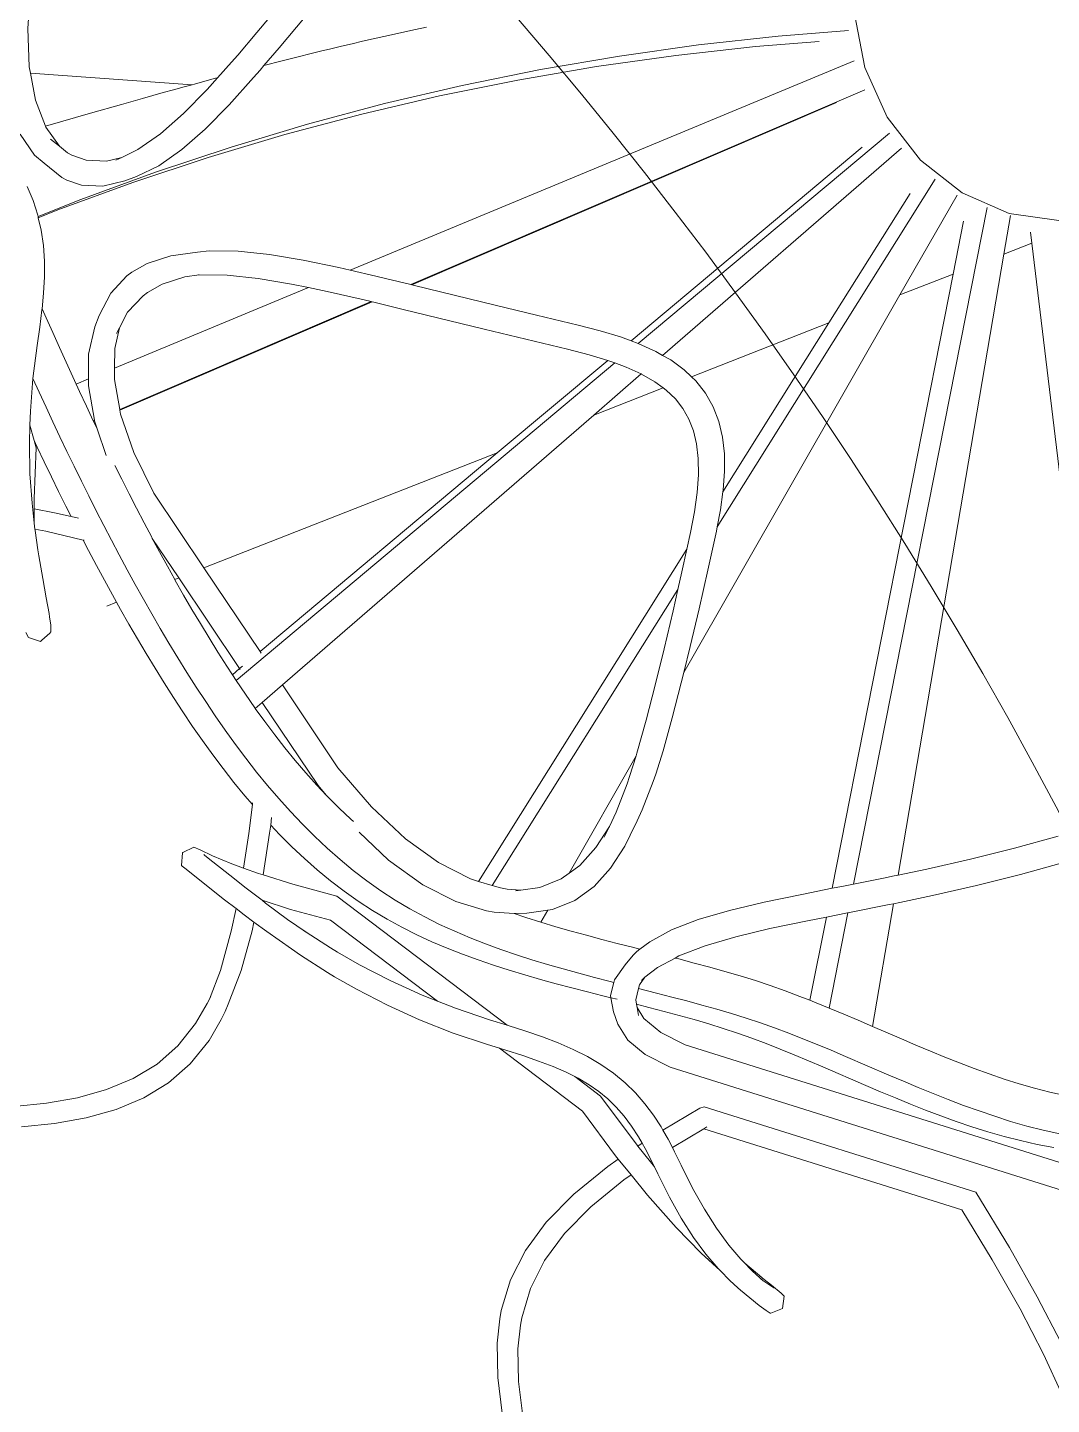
# Model space of a CAD drawing. Header units: millimetres. Extents: x 930469 to 1523124, y -120375 to 411163.
# Drawn here: x 1407956 to 1408445, y 136900 to 137557 of the extents above; entities that cross this region are included whole.
import ezdxf

# ---------------------------------------------------------------- set-up
doc = ezdxf.new("R2010")
doc.units = ezdxf.units.MM
for name, color, linetype, lineweight in [('A-NET THAY', 8, 'Continuous', 0), ('COT VACH', 8, 'Continuous', 0), ('xr', 8, 'Continuous', 0)]:
    doc.layers.add(name, color=color, linetype=linetype, lineweight=lineweight)

# ---------------------------------------------------------------- blocks, each defined once
blk = doc.blocks.new('zzz')
at = {"layer": 'xr', "ltscale": 3}
for p, q in [((1236927.2, 20780.9), (1236916.6, 20620.9)), ((1237135.5, 20616.9), (1237186.8, 20678)), ((1237156.7, 20602.5), (1237208, 20663.5)), ((1237706.5, 20634.7), (1237716.3, 20583.7)), ((1236916.6, 20620.9), (1236918, 20584.1)), ((1237135.5, 20616.9), (1237117.2, 20595.5)), ((1237256.8, 20613.3), (1237246.6, 20611)), ((1237266.9, 20615.5), (1237256.8, 20613.3)), ((1237277, 20617.7), (1237266.9, 20615.5)), ((1237287.2, 20619.9), (1237277, 20617.7)), ((1237297.4, 20622.1), (1237287.2, 20619.9)), ((1237633.5, 20613.5), (1237557.5, 20605.1)), ((1237700.6, 20618.9), (1237633.5, 20613.5)), ((1237156.7, 20602.5), (1237142.3, 20585.5)), ((1237206.2, 20601.5), (1237196.2, 20599.1)), ((1237216.3, 20604), (1237206.2, 20601.5)), ((1237226.4, 20606.3), (1237216.3, 20604)), ((1237236.5, 20608.7), (1237226.4, 20606.3)), ((1237246.6, 20611), (1237236.5, 20608.7)), ((1237557.5, 20605.1), (1237481.8, 20594.5)), ((1237611.8, 20603.6), (1237535.7, 20595.2)), ((1237672.7, 20608.4), (1237611.8, 20603.6)), ((1237111.2, 20588.7), (1237097.8, 20573.8)), ((1237117.2, 20595.5), (1237111.2, 20588.7)), ((1237145.9, 20586.5), (1237142.3, 20585.5)), ((1237156, 20589.1), (1237145.9, 20586.5)), ((1237166, 20591.6), (1237156, 20589.1)), ((1237176.1, 20594.1), (1237166, 20591.6)), ((1237186.1, 20596.6), (1237176.1, 20594.1)), ((1237196.2, 20599.1), (1237186.1, 20596.6)), ((1237706.1, 20590), (1237224.7, 20390.1)), ((1237481.8, 20594.5), (1237406.5, 20581.6)), ((1237535.7, 20595.2), (1237460, 20584.5)), ((1236918, 20584.1), (1236919.1, 20578.1)), ((1236919.1, 20578.1), (1236923.9, 20552.4)), ((1236919.1, 20578.1), (1237073.6, 20567.2)), ((1237095.9, 20573.3), (1237085.9, 20570.6)), ((1237097.8, 20573.8), (1237087.9, 20562.7)), ((1237097.8, 20573.8), (1237095.9, 20573.3)), ((1237132.4, 20574.1), (1237108.9, 20548)), ((1237138.5, 20581), (1237132.4, 20574.1)), ((1237142.3, 20585.5), (1237138.5, 20581)), ((1237406.5, 20581.6), (1237331.7, 20566.4)), ((1237460, 20584.5), (1237384.7, 20571.6)), ((1237716.3, 20583.7), (1237737.7, 20536.1)), ((1237056, 20562.4), (1237046.1, 20559.6)), ((1237066, 20565.1), (1237056, 20562.4)), ((1237087.9, 20562.7), (1237065.3, 20539.7)), ((1237073.6, 20567.2), (1237066, 20565.1)), ((1237076, 20567.8), (1237073.6, 20567.2)), ((1237085.9, 20570.6), (1237076, 20567.8)), ((1237331.7, 20566.4), (1237257.5, 20549.1)), ((1237716.3, 20562.4), (1237282.6, 20376.4)), ((1237384.7, 20571.6), (1237309.9, 20556.5)), ((1236923.9, 20552.4), (1236933.7, 20527.5)), ((1237006.3, 20548.4), (1236976.5, 20539.9)), ((1237006.3, 20548.4), (1237026.2, 20554)), ((1237026.2, 20554), (1237046.1, 20559.6)), ((1237108.9, 20548), (1237086.1, 20524.8)), ((1237257.5, 20549.1), (1237183.9, 20529.5)), ((1237309.9, 20556.5), (1237235.7, 20539.1)), ((1237689.1, 20550.1), (1237283.5, 20376.2)), ((1236976.5, 20539.9), (1236933.7, 20527.5)), ((1237065.3, 20539.7), (1237043.3, 20520.4)), ((1237235.7, 20539.1), (1237162.1, 20519.6)), ((1237737.7, 20536.1), (1237769.4, 20495.2)), ((1236933.7, 20527.5), (1236934, 20526.8)), ((1236934, 20526.8), (1236946.8, 20508.4)), ((1237086.1, 20524.8), (1237063.8, 20505.2)), ((1237183.9, 20529.5), (1237110.9, 20507.7)), ((1237739.8, 20520.8), (1237499.9, 20320.1)), ((1236923.2, 20499.9), (1236909.3, 20519.9)), ((1236946.8, 20508.4), (1236938.5, 20515.2)), ((1236954.6, 20502), (1236946.8, 20508.4)), ((1237043.3, 20520.4), (1237021.8, 20505.3)), ((1237110.9, 20507.7), (1237038.7, 20483.7)), ((1237162.1, 20519.6), (1237089.1, 20497.8)), ((1237713.9, 20507.5), (1237493, 20322.7)), ((1236932.3, 20492.2), (1236923.2, 20499.9)), ((1236958.8, 20499.8), (1236954.6, 20502)), ((1236972.5, 20495.2), (1236958.8, 20499.8)), ((1236991.8, 20494.3), (1236972.5, 20495.2)), ((1237006.4, 20497.8), (1236991.8, 20494.3)), ((1237006.4, 20497.8), (1237000.8, 20495.1)), ((1237021.8, 20505.3), (1237006.4, 20497.8)), ((1237089.1, 20497.8), (1237016.9, 20473.8)), ((1237063.8, 20505.2), (1237041.9, 20489.8)), ((1237751.3, 20506.5), (1237523.1, 20308.8)), ((1237769.4, 20495.2), (1237809.2, 20463.9)), ((1236949.1, 20478.5), (1236932.3, 20492.2)), ((1237038.7, 20483.7), (1236967.2, 20457.6)), ((1237041.9, 20489.8), (1237020.5, 20479.4)), ((1236916.2, 20470), (1236921.7, 20456.7)), ((1237016.9, 20473.8), (1236945.5, 20447.7)), ((1236953.8, 20476), (1236949.1, 20478.5)), ((1236968.1, 20471.2), (1236953.8, 20476)), ((1236988.3, 20470.3), (1236968.1, 20471.2)), ((1237009.4, 20475.3), (1236988.3, 20470.3)), ((1237020.5, 20479.4), (1237009.4, 20475.3)), ((1237783.6, 20477), (1237575.3, 20145.2)), ((1236921.7, 20456.7), (1236926.1, 20442.7)), ((1236967.2, 20457.6), (1236926.5, 20441.3)), ((1237759.5, 20463.3), (1237682, 20339.9)), ((1237749.9, 20366.5), (1237804.4, 20461.6)), ((1237809.2, 20463.9), (1237854.3, 20444.2)), ((1236926.1, 20442.7), (1236926.5, 20441.3)), ((1236945.5, 20447.7), (1236926.7, 20440.2)), ((1237705.6, 19804), (1237833.1, 20450)), ((1237855.4, 20442.3), (1237849.1, 20405.4)), ((1237854.3, 20444.2), (1237901.7, 20437.5)), ((1236926.5, 20441.3), (1236926.7, 20440.2)), ((1236926.7, 20440.2), (1236929.4, 20428.4)), ((1237800.7, 20386.4), (1237810.7, 20437)), ((1236929.4, 20428.4), (1236931.5, 20413.7)), ((1237849.1, 20405.4), (1237875.9, 20415.9)), ((1237874.6, 20426.4), (1237875.9, 20415.9)), ((1237942.5, 19862.2), (1237875.9, 20415.9)), ((1236931.5, 20413.7), (1236932.5, 20398.8)), ((1237030.8, 20396.6), (1237053.3, 20403.9)), ((1237053.3, 20403.9), (1237078.7, 20407.2)), ((1237090, 20408.5), (1237078.7, 20407.2)), ((1237090, 20408.5), (1237117.7, 20408.3)), ((1237117.7, 20408.3), (1237147.7, 20405.2)), ((1237147.7, 20405.2), (1237179.8, 20399.8)), ((1237849.1, 20405.4), (1237748.3, 19812.6)), ((1236932.5, 20398.8), (1236932.5, 20383.7)), ((1237016, 20388.2), (1237030.8, 20396.6)), ((1237179.8, 20399.8), (1237213.7, 20392.7)), ((1237213.7, 20392.7), (1237224.7, 20390.1)), ((1237224.7, 20390.1), (1237249.2, 20384.5)), ((1236932.5, 20383.7), (1236931.7, 20368.1)), ((1236996, 20368.2), (1237011.4, 20384.7)), ((1237011.4, 20384.7), (1237016, 20388.2)), ((1237030.9, 20368.8), (1237045, 20376.9)), ((1237045, 20376.9), (1237066.7, 20383.9)), ((1237066.7, 20383.9), (1237080.4, 20385.6)), ((1237079.8, 20385.6), (1237080.4, 20385.6)), ((1237080.4, 20385.6), (1237107.2, 20385.4)), ((1237107.2, 20385.4), (1237136.8, 20382.3)), ((1237136.8, 20382.3), (1237168.7, 20376.9)), ((1237168.7, 20376.9), (1237184.8, 20373.6)), ((1237249.2, 20384.5), (1237258.4, 20382.3)), ((1237258.4, 20382.3), (1237282.6, 20376.4)), ((1237282.6, 20376.4), (1237283.5, 20376.2)), ((1237283.5, 20376.2), (1237286.2, 20375.5)), ((1237685, 19800), (1237800.7, 20386.4)), ((1237749.9, 20366.5), (1237800.7, 20386.4)), ((1236931.7, 20368.1), (1236930.3, 20353.3)), ((1236984.9, 20346.8), (1236996, 20368.2)), ((1237184.8, 20373.6), (1236999.5, 20296.6)), ((1237012, 20349.9), (1237026.8, 20365.7)), ((1237026.8, 20365.7), (1237030.9, 20368.8)), ((1237184.8, 20373.6), (1237202.5, 20369.9)), ((1237202.5, 20369.9), (1237238.1, 20361.7)), ((1237286.2, 20375.5), (1237363.2, 20356.7)), ((1237543.4, 20006), (1237749.9, 20366.5)), ((1236930.1, 20352.1), (1236928, 20335.6)), ((1236930.3, 20353.3), (1236930.1, 20352.1)), ((1236930.3, 20353.3), (1236934.1, 20344.6)), ((1237004.3, 20335), (1237012, 20349.9)), ((1237244.6, 20360.1), (1237004.5, 20257.2)), ((1237245.5, 20359.9), (1237004.6, 20256.6)), ((1237238.1, 20361.7), (1237244.6, 20360.1)), ((1237244.6, 20360.1), (1237245.5, 20359.9)), ((1237245.5, 20359.9), (1237247.2, 20359.5)), ((1237247.2, 20359.5), (1237275.1, 20352.7)), ((1237275.1, 20352.7), (1237352.6, 20333.8)), ((1237363.2, 20356.7), (1237402.7, 20347.2)), ((1236934.1, 20344.6), (1236940.5, 20330.5)), ((1236984.9, 20346.8), (1236980.8, 20336)), ((1237402.7, 20347.2), (1237442.5, 20337.7)), ((1237442.5, 20337.7), (1237463.5, 20332.3)), ((1237550.6, 20288.4), (1237682, 20339.9)), ((1237580.7, 20178.6), (1237682, 20339.9)), ((1236928, 20335.6), (1236925.5, 20318.3)), ((1236940.5, 20330.5), (1236946.8, 20316.4)), ((1236974.8, 20310), (1236980.8, 20336)), ((1237004.3, 20335), (1236999.7, 20315.2)), ((1237001.4, 20329.5), (1237004.3, 20335)), ((1237352.6, 20333.8), (1237392.3, 20324.2)), ((1237392.3, 20324.2), (1237432.2, 20314.7)), ((1237463.5, 20332.3), (1237482.8, 20326.4)), ((1237482.8, 20326.4), (1237493, 20322.7)), ((1236925.5, 20318.3), (1236921.6, 20286.7)), ((1236946.8, 20316.4), (1236953.2, 20302.4)), ((1236999.7, 20315.2), (1236999.5, 20296.6)), ((1237432.2, 20314.7), (1237452.9, 20309.4)), ((1237493, 20322.7), (1237499.9, 20320.1)), ((1237499.9, 20320.1), (1237500.5, 20319.9)), ((1237500.5, 20319.9), (1237516.5, 20312.6)), ((1237516.5, 20312.6), (1237523.1, 20308.8)), ((1236953.2, 20302.4), (1236959.6, 20288.4)), ((1236974.6, 20286.3), (1236974.8, 20310)), ((1237477.6, 20301.5), (1237115.6, 19998.5)), ((1237470.7, 20304), (1237365.2, 20215.7)), ((1237452.9, 20309.4), (1237470.7, 20304)), ((1237470.7, 20304), (1237471.6, 20303.7)), ((1237471.6, 20303.7), (1237477.6, 20301.5)), ((1237477.6, 20301.5), (1237488.3, 20297.5)), ((1237488.3, 20297.5), (1237502.6, 20291)), ((1237523.1, 20308.8), (1237530.9, 20304.4)), ((1237530.9, 20304.4), (1237543.6, 20295)), ((1236921.5, 20286.6), (1236919.1, 20255.4)), ((1236921.6, 20286.7), (1236921.5, 20286.6)), ((1236921.6, 20286.7), (1236927.6, 20273.6)), ((1236959.6, 20288.4), (1236962.8, 20281.4)), ((1236974.6, 20286.3), (1236962.8, 20281.4)), ((1236974.5, 20279.6), (1236974.6, 20286.3)), ((1236999.5, 20296.6), (1236999.4, 20285.8)), ((1236999.4, 20285.8), (1237004.5, 20257.2)), ((1237502.6, 20291), (1237457.4, 20251.8)), ((1237502.6, 20291), (1237503, 20290.8)), ((1237503, 20290.8), (1237515.7, 20283.6)), ((1237543.6, 20295), (1237550.6, 20288.4)), ((1237550.6, 20288.4), (1237554.7, 20284.5)), ((1237554.7, 20284.5), (1237564, 20272.7)), ((1236927.6, 20273.6), (1236934.1, 20259.4)), ((1236962.8, 20281.4), (1236966.1, 20274.3)), ((1236966.1, 20274.3), (1236972.6, 20260.3)), ((1236980.3, 20246.8), (1236974.5, 20279.6)), ((1237457.4, 20251.8), (1237523.6, 20277.8)), ((1237515.7, 20283.6), (1237523.6, 20277.8)), ((1237523.6, 20277.8), (1237526.4, 20275.7)), ((1237526.4, 20275.7), (1237535.3, 20267.2)), ((1237564, 20272.7), (1237571.3, 20259.7)), ((1236934.1, 20259.4), (1236940.7, 20245.3)), ((1236972.6, 20260.3), (1236979.2, 20246.3)), ((1237535.3, 20267.2), (1237542.5, 20258)), ((1237542.5, 20258), (1237548.2, 20247.9)), ((1237571.3, 20259.7), (1237576.7, 20245.7)), ((1236919.1, 20255.4), (1236918.7, 20242.1)), ((1236940.7, 20245.3), (1236947.4, 20231.1)), ((1236980.3, 20246.8), (1236979.2, 20246.3)), ((1236979.2, 20246.3), (1236979.5, 20245.8)), ((1236980.4, 20246.2), (1236979.5, 20245.8)), ((1236979.5, 20245.8), (1236982.8, 20238.8)), ((1236980.4, 20246.2), (1236980.3, 20246.8)), ((1236980.6, 20245.3), (1236980.4, 20246.2)), ((1236982.8, 20238.8), (1236980.6, 20245.3)), ((1237004.5, 20257.2), (1237004.6, 20256.6)), ((1237004.6, 20256.6), (1237005.3, 20252.5)), ((1237005.3, 20252.5), (1237017.9, 20215.9)), ((1237457.4, 20251.8), (1237159.9, 19994.1)), ((1237548.2, 20247.9), (1237552.6, 20236.7)), ((1237576.7, 20245.7), (1237580.3, 20230.8)), ((1236918.7, 20242.1), (1236918.2, 20225)), ((1236922.7, 20227.4), (1236918.7, 20242.1)), ((1236991.6, 20213.3), (1236982.8, 20238.8)), ((1237552.6, 20236.7), (1237555.5, 20224.2)), ((1236918.2, 20225), (1236918.7, 20195.7)), ((1236922.6, 20172.2), (1236924.5, 20220.6)), ((1236922.7, 20227.4), (1236925.6, 20221.2)), ((1236924.5, 20220.6), (1236922.7, 20227.4)), ((1236925.6, 20221.2), (1236932.3, 20207.1)), ((1236947.4, 20231.1), (1236954.1, 20217)), ((1237555.5, 20224.2), (1237557.1, 20210.2)), ((1237580.3, 20230.8), (1237582.1, 20214.9)), ((1236932.3, 20207.1), (1236939.2, 20192.9)), ((1236954.1, 20217), (1236960.9, 20202.9)), ((1237017.9, 20215.9), (1237037.1, 20177.1)), ((1237084.9, 20105.8), (1237365.2, 20215.7)), ((1237365.2, 20215.7), (1237138.5, 20026)), ((1237557.1, 20210.2), (1237557.3, 20194.7)), ((1237582.1, 20214.9), (1237582.2, 20198.1)), ((1236918.7, 20195.7), (1236920.7, 20167.7)), ((1236939.2, 20192.9), (1236946.1, 20178.8)), ((1236960.9, 20202.9), (1236967.9, 20188.7)), ((1236999.9, 20203.5), (1237006.4, 20190.6)), ((1237557.3, 20194.7), (1237556.1, 20177.8)), ((1237582.2, 20198.1), (1237581, 20180.2)), ((1236946.1, 20178.8), (1236953.1, 20164.7)), ((1236967.9, 20188.7), (1236974.9, 20174.6)), ((1237006.4, 20190.6), (1237013.4, 20176.7)), ((1237581, 20180.2), (1237580.7, 20178.6)), ((1236920.7, 20167.7), (1236922.8, 20148.7)), ((1236922.7, 20162.4), (1236922.6, 20172.2)), ((1236974.9, 20174.6), (1236982, 20160.5)), ((1237013.4, 20176.7), (1237020.5, 20162.8)), ((1237037.1, 20177.1), (1237084.9, 20105.8)), ((1237556.1, 20177.8), (1237553.5, 20159.5)), ((1237580.7, 20178.6), (1237578.3, 20161.2)), ((1236942.3, 20158.6), (1236922.7, 20162.4)), ((1236922.8, 20148.7), (1236922.7, 20162.4)), ((1236958, 20154.8), (1236942.3, 20158.6)), ((1236953.1, 20164.7), (1236958, 20154.8)), ((1236965, 20153.2), (1236958, 20154.8)), ((1236982, 20160.5), (1236989.2, 20146.4)), ((1237020.5, 20162.8), (1237027.7, 20148.9)), ((1237553.5, 20159.5), (1237549.7, 20139.6)), ((1237578.3, 20161.2), (1237575.3, 20145.2)), ((1236922.8, 20148.7), (1236923.4, 20143)), ((1236934, 20140.9), (1236923.4, 20143)), ((1236923.4, 20143), (1236923.6, 20141.5)), ((1236923.6, 20141.5), (1236926.2, 20123.2)), ((1236969.5, 20132.4), (1236934, 20140.9)), ((1236989.2, 20146.4), (1236996.5, 20132.3)), ((1237027.7, 20148.9), (1237035, 20135.1)), ((1237549.7, 20139.6), (1237546.2, 20123.7)), ((1237574.5, 20141.1), (1237566.2, 20103.6)), ((1237575.3, 20145.2), (1237574.5, 20141.1)), ((1236969.5, 20132.4), (1236974.7, 20122.4)), ((1236970.5, 20132.2), (1236969.5, 20132.4)), ((1236996.5, 20132.3), (1237004, 20118.2)), ((1237035, 20135.1), (1237035.6, 20134)), ((1237035.6, 20134), (1237042.4, 20121.3)), ((1237035.6, 20134), (1237060.8, 20096.4)), ((1236926.2, 20123.2), (1236927.1, 20117.4)), ((1236927.1, 20117.4), (1236930.9, 20095.8)), ((1236974.7, 20122.4), (1236982.2, 20108.3)), ((1237004, 20118.2), (1237011.5, 20104.1)), ((1237042.4, 20121.3), (1237050, 20107.5)), ((1237546.2, 20123.7), (1237347.2, 19806.6)), ((1237546.2, 20123.7), (1237541.5, 20102)), ((1236982.2, 20108.3), (1236989.8, 20094.2)), ((1237011.5, 20104.1), (1237019.2, 20090.1)), ((1237050, 20107.5), (1237057, 20094.9)), ((1237084.9, 20105.8), (1237138.5, 20026)), ((1237541.5, 20102), (1237537.7, 20085.3)), ((1237566.2, 20103.6), (1237557.9, 20066.8)), ((1236930.9, 20095.8), (1236934.3, 20077.2)), ((1236989.8, 20094.2), (1236997.5, 20080.1)), ((1237019.2, 20090.1), (1237027.1, 20076)), ((1237057, 20094.9), (1237060.8, 20096.4)), ((1237057, 20094.9), (1237057.6, 20093.8)), ((1237057.6, 20093.8), (1237065.5, 20080)), ((1237060.8, 20096.4), (1237119, 20009.7)), ((1236934.3, 20077.2), (1236937, 20062.2)), ((1236997.5, 20080.1), (1237001.4, 20073.1)), ((1237027.1, 20076), (1237035.1, 20062)), ((1237065.5, 20080), (1237073.4, 20066.3)), ((1237537.7, 20085.3), (1237360.2, 19802.7)), ((1237537.7, 20085.3), (1237533.1, 20064.9)), ((1236937, 20062.2), (1236937.4, 20059.1)), ((1236992.1, 20069.4), (1237001.4, 20073.1)), ((1237001.4, 20073.1), (1237005.3, 20066.1)), ((1237005.3, 20066.1), (1237013.3, 20052.1)), ((1237035.1, 20062), (1237043.2, 20048)), ((1237073.4, 20066.3), (1237081.5, 20052.7)), ((1237533.1, 20064.9), (1237524.6, 20028.7)), ((1237557.9, 20066.8), (1237549.5, 20030.8)), ((1236937.4, 20059.1), (1236938.6, 20051.2)), ((1236938.6, 20051.2), (1236938.8, 20044.8)), ((1237013.3, 20052.1), (1237021.4, 20038.1)), ((1237043.2, 20048), (1237051.5, 20034)), ((1237081.5, 20052.7), (1237089.8, 20039)), ((1236917.4, 20039.4), (1236914.9, 20044.1)), ((1236928.8, 20035.7), (1236917.4, 20039.4)), ((1236930, 20036.8), (1236928.8, 20035.7)), ((1236937.6, 20043.7), (1236930, 20036.8)), ((1236938.8, 20044.8), (1236937.6, 20043.7)), ((1237021.4, 20038.1), (1237029.7, 20024.1)), ((1237089.8, 20039), (1237098.2, 20025.4)), ((1237029.7, 20024.1), (1237038.2, 20010.1)), ((1237051.5, 20034), (1237060, 20020)), ((1237098.2, 20025.4), (1237106.8, 20011.9)), ((1237138.5, 20026), (1237139.6, 20024.4)), ((1237524.6, 20028.7), (1237516.1, 19993.8)), ((1237549.5, 20030.8), (1237543.4, 20006)), ((1237038.2, 20010.1), (1237046.9, 19996.1)), ((1237060, 20020), (1237068.6, 20006.1)), ((1237106.8, 20011.9), (1237112.1, 20003.9)), ((1237119, 20009.7), (1237112.1, 20003.9)), ((1237121.9, 20012.1), (1237119, 20009.7)), ((1237119.5, 20009), (1237119, 20009.7)), ((1237046.9, 19996.1), (1237055.7, 19982.2)), ((1237068.6, 20006.1), (1237077.5, 19992.1)), ((1237112.1, 20003.9), (1237115.6, 19998.5)), ((1237115.6, 19998.5), (1237124.5, 19985.3)), ((1237541, 19996), (1237532.4, 19962.7)), ((1237543.4, 20006), (1237541, 19996)), ((1237055.7, 19982.2), (1237064.8, 19968.4)), ((1237077.5, 19992.1), (1237086.6, 19978.3)), ((1237124.5, 19985.3), (1237133.7, 19972.2)), ((1237159.9, 19994.1), (1237140.7, 19977.4)), ((1237159.9, 19994.1), (1237212.9, 19915.1)), ((1237516.1, 19993.8), (1237507.5, 19960.4)), ((1237064.8, 19968.4), (1237074.1, 19954.6)), ((1237086.6, 19978.3), (1237095.8, 19964.5)), ((1237133.7, 19972.2), (1237134, 19971.7)), ((1237140.7, 19977.4), (1237134, 19971.7)), ((1237134, 19971.7), (1237143, 19959.3)), ((1237140.7, 19977.4), (1237193.9, 19898.2)), ((1237095.8, 19964.5), (1237105.3, 19950.9)), ((1237143, 19959.3), (1237152.5, 19946.6)), ((1237507.5, 19960.4), (1237498.6, 19928.9)), ((1237532.4, 19962.7), (1237523.5, 19931.2)), ((1237074.1, 19954.6), (1237083.6, 19941)), ((1237105.3, 19950.9), (1237115.1, 19937.4)), ((1237152.5, 19946.6), (1237162.2, 19934.1)), ((1237083.6, 19941), (1237093.3, 19927.5)), ((1237115.1, 19937.4), (1237125.1, 19924.1)), ((1237162.2, 19934.1), (1237172.2, 19922)), ((1237523.5, 19931.2), (1237516.5, 19908.9)), ((1237093.3, 19927.5), (1237103.3, 19914.2)), ((1237125.1, 19924.1), (1237135.3, 19911)), ((1237172.2, 19922), (1237182.4, 19910.1)), ((1237433.7, 19814.5), (1237497.8, 19926.3)), ((1237497.8, 19926.3), (1237491.6, 19906.6)), ((1237498.6, 19928.9), (1237497.8, 19926.3)), ((1237103.3, 19914.2), (1237113.5, 19901.1)), ((1237135.3, 19911), (1237145.8, 19898.2)), ((1237182.4, 19910.1), (1237192.7, 19898.5)), ((1237212.9, 19915.1), (1237244.9, 19877.8)), ((1237491.6, 19906.6), (1237489.2, 19899.6)), ((1237516.5, 19908.9), (1237514.1, 19901.8)), ((1237113.5, 19901.1), (1237124, 19888.2)), ((1237145.8, 19898.2), (1237156.6, 19885.6)), ((1237192.7, 19898.5), (1237202, 19888.7)), ((1237202, 19888.7), (1237193.9, 19898.2)), ((1237489.2, 19899.6), (1237478.9, 19872.8)), ((1237514.1, 19901.8), (1237503.7, 19874.8)), ((1237124, 19888.2), (1237131.2, 19879.9)), ((1237127.8, 19852.2), (1237131.2, 19879.9)), ((1237131.2, 19879.9), (1237131.4, 19881.5)), ((1237156.6, 19885.6), (1237167.6, 19873.3)), ((1237202, 19888.7), (1237203.4, 19887.3)), ((1237203.4, 19887.3), (1237214.2, 19876.4)), ((1237214.2, 19876.4), (1237225.3, 19866)), ((1237244.9, 19877.8), (1237277.4, 19847.3)), ((1237148.7, 19860.4), (1237149.5, 19867.6)), ((1237167.6, 19873.3), (1237179, 19861.2)), ((1237225.3, 19866), (1237227.8, 19863.8)), ((1237478.9, 19872.8), (1237472.3, 19859.1)), ((1237498.7, 19864.5), (1237492.1, 19850.7)), ((1237503.7, 19874.8), (1237498.7, 19864.5)), ((1237122.7, 19819.3), (1237127.8, 19852.2)), ((1237141.5, 19812.7), (1237147.7, 19852.7)), ((1237147.7, 19852.7), (1237148.7, 19860.4)), ((1237148.7, 19860.4), (1237157.2, 19851.3)), ((1237157.2, 19851.3), (1237168.9, 19839.7)), ((1237179, 19861.2), (1237190.7, 19849.6)), ((1237261.4, 19827), (1237233.1, 19853.5)), ((1237472.3, 19859.1), (1237459.2, 19838.8)), ((1237472.3, 19859.1), (1237467.3, 19848.9)), ((1237492.1, 19850.7), (1237487, 19840.2)), ((1237075.4, 19839.4), (1237064.8, 19834.1)), ((1237081.3, 19836.6), (1237075.4, 19839.4)), ((1237168.9, 19839.7), (1237180.9, 19828.4)), ((1237190.7, 19849.6), (1237202.7, 19838.3)), ((1237202.7, 19838.3), (1237215, 19827.4)), ((1237277.4, 19847.3), (1237309.1, 19824.5)), ((1237459.2, 19838.8), (1237444, 19821.9)), ((1237487, 19840.2), (1237473.4, 19819.1)), ((1237817.2, 19827.9), (1237859.2, 19838.4)), ((1237859.2, 19838.4), (1237901, 19849.9)), ((1237064.3, 19833.8), (1237063.5, 19821.7)), ((1237064.8, 19834.1), (1237064.3, 19833.8)), ((1237093.2, 19831), (1237081.3, 19836.6)), ((1237085.4, 19831.7), (1237084.7, 19832.3)), ((1237089, 19828.8), (1237085.4, 19831.7)), ((1237089, 19828.8), (1237109.7, 19812.4)), ((1237111.7, 19823.3), (1237093.2, 19831)), ((1237180.9, 19828.4), (1237193.2, 19817.5)), ((1237215, 19827.4), (1237227.6, 19817)), ((1237294.2, 19803.4), (1237261.4, 19827)), ((1237309.1, 19824.5), (1237339.5, 19809)), ((1237775.4, 19818.4), (1237817.2, 19827.9)), ((1237865.1, 19813.2), (1237907.3, 19824.8)), ((1237063.5, 19821.7), (1237064.2, 19821.1)), ((1237064.2, 19821.1), (1237067.9, 19818.1)), ((1237067.9, 19818.1), (1237088.9, 19801.4)), ((1237125.3, 19800.1), (1237109.7, 19812.4)), ((1237122.7, 19819.3), (1237111.7, 19823.3)), ((1237137.1, 19814.1), (1237122.7, 19819.3)), ((1237141.5, 19812.7), (1237137.1, 19814.1)), ((1237169.9, 19803.9), (1237141.5, 19812.7)), ((1237193.2, 19817.5), (1237205.9, 19807.1)), ((1237227.6, 19817), (1237240.7, 19807)), ((1237433.7, 19814.5), (1237426.2, 19809.1)), ((1237444, 19821.9), (1237433.7, 19814.5)), ((1237473.4, 19819.1), (1237457.6, 19801.6)), ((1237734.2, 19809.7), (1237744.4, 19811.8)), ((1237744.4, 19811.8), (1237748.3, 19812.6)), ((1237748.3, 19812.6), (1237775.4, 19818.4)), ((1237822.9, 19802.7), (1237865.1, 19813.2)), ((1237088.9, 19801.4), (1237104.7, 19789)), ((1237140.4, 19788.5), (1237125.3, 19800.1)), ((1237211.9, 19792.5), (1237169.9, 19803.9)), ((1237205.9, 19807.1), (1237218.9, 19797.1)), ((1237240.7, 19807), (1237254, 19797.6)), ((1237254, 19797.6), (1237267.7, 19788.7)), ((1237325.6, 19787.4), (1237294.2, 19803.4)), ((1237339.5, 19809), (1237347.2, 19806.6)), ((1237347.2, 19806.6), (1237360.2, 19802.7)), ((1237360.2, 19802.7), (1237368.1, 19800.3)), ((1237368.1, 19800.3), (1237374.7, 19799.1)), ((1237374.7, 19799.1), (1237387.7, 19798.3)), ((1237387.7, 19798.3), (1237382.7, 19797.6)), ((1237405.9, 19800.8), (1237387.7, 19798.3)), ((1237426.2, 19809.1), (1237405.9, 19800.8)), ((1237457.6, 19801.6), (1237439.2, 19788.3)), ((1237656, 19794.2), (1237685, 19800)), ((1237685, 19800), (1237694.2, 19801.8)), ((1237694.2, 19801.8), (1237705.6, 19804)), ((1237705.6, 19804), (1237734.2, 19809.7)), ((1237780.9, 19793.1), (1237822.9, 19802.7)), ((1237104.7, 19789), (1237115.6, 19780.6)), ((1237167.7, 19779.9), (1237140.4, 19788.5)), ((1237143.8, 19785.8), (1237140.4, 19788.5)), ((1237164.9, 19770.2), (1237143.8, 19785.8)), ((1237211.9, 19792.5), (1237374.5, 19669.3)), ((1237218.9, 19797.1), (1237232.3, 19787.6)), ((1237232.3, 19787.6), (1237246, 19778.7)), ((1237267.7, 19788.7), (1237281.7, 19780.4)), ((1237355, 19778.4), (1237325.6, 19787.4)), ((1237439.2, 19788.3), (1237417.8, 19779.6)), ((1237586.9, 19778.8), (1237620, 19786.7)), ((1237620, 19786.7), (1237656, 19794.2)), ((1237700.2, 19776.6), (1237739.6, 19784.4)), ((1237743.6, 19785.2), (1237723.7, 19668.1)), ((1237739.6, 19784.4), (1237743.6, 19785.2)), ((1237743.6, 19785.2), (1237749.9, 19786.5)), ((1237749.9, 19786.5), (1237780.9, 19793.1)), ((1237111.1, 19759), (1237115.6, 19780.6)), ((1237115.6, 19780.6), (1237123.4, 19774.5)), ((1237123.4, 19774.5), (1237132.7, 19767.6)), ((1237205.7, 19769.6), (1237167.7, 19779.9)), ((1237246, 19778.7), (1237259.9, 19770.5)), ((1237281.7, 19780.4), (1237295.8, 19772.7)), ((1237295.8, 19772.7), (1237310.1, 19765.5)), ((1237362.1, 19777.2), (1237355, 19778.4)), ((1237381.3, 19776), (1237362.1, 19777.2)), ((1237381.3, 19776), (1237392.6, 19772.1)), ((1237382.1, 19775.9), (1237381.3, 19776)), ((1237393.5, 19776.2), (1237382.1, 19775.9)), ((1237392.6, 19772.1), (1237406.8, 19767.5)), ((1237413.4, 19779), (1237393.5, 19776.2)), ((1237406.8, 19767.5), (1237413.4, 19779)), ((1237417.8, 19779.6), (1237413.4, 19779)), ((1237557.2, 19770.1), (1237586.9, 19778.8)), ((1237661.5, 19769), (1237679.6, 19772.5)), ((1237663.9, 19693.1), (1237679.6, 19772.5)), ((1237679.6, 19772.5), (1237699.7, 19776.5)), ((1237682.3, 19685.7), (1237700.2, 19776.6)), ((1237699.7, 19776.5), (1237700.2, 19776.6)), ((1237100.7, 19721.5), (1237111.1, 19759)), ((1237120.5, 19721.5), (1237131, 19759.3)), ((1237131, 19759.3), (1237132.7, 19767.6)), ((1237132.7, 19767.6), (1237144.9, 19758.7)), ((1237144.9, 19758.7), (1237168.7, 19742.1)), ((1237182.5, 19758), (1237164.9, 19770.2)), ((1237180, 19759.6), (1237182.5, 19758)), ((1237205.7, 19769.6), (1237308.1, 19692.1)), ((1237259.9, 19770.5), (1237274.1, 19762.8)), ((1237274.1, 19762.8), (1237288.4, 19755.6)), ((1237310.1, 19765.5), (1237324.6, 19758.9)), ((1237324.6, 19758.9), (1237339.2, 19752.7)), ((1237406.8, 19767.5), (1237421.2, 19763.2)), ((1237421.2, 19763.2), (1237435.7, 19759.1)), ((1237435.7, 19759.1), (1237450.3, 19755.1)), ((1237510.8, 19749), (1237531.7, 19760.2)), ((1237531.7, 19760.2), (1237557.2, 19770.1)), ((1237593, 19753.7), (1237625.7, 19761.5)), ((1237625.7, 19761.5), (1237661.5, 19769)), ((1237182.5, 19758), (1237205.8, 19743)), ((1237288.4, 19755.6), (1237302.8, 19748.9)), ((1237302.8, 19748.9), (1237317.4, 19742.8)), ((1237339.2, 19752.7), (1237353.9, 19746.9)), ((1237353.9, 19746.9), (1237368.6, 19741.5)), ((1237450.3, 19755.1), (1237465, 19751.2)), ((1237465, 19751.2), (1237479.7, 19747.4)), ((1237479.7, 19747.4), (1237494.4, 19743.7)), ((1237501.5, 19741.9), (1237510.8, 19749)), ((1237538.7, 19735.4), (1237563.8, 19745.1)), ((1237563.8, 19745.1), (1237593, 19753.7)), ((1237168.7, 19742.1), (1237177.2, 19736.3)), ((1237177.2, 19736.3), (1237203, 19719.7)), ((1237205.8, 19743), (1237212.5, 19738.9)), ((1237212.5, 19738.9), (1237233.4, 19726.9)), ((1237317.4, 19742.8), (1237332.1, 19737)), ((1237332.1, 19737), (1237346.8, 19731.6)), ((1237368.6, 19741.5), (1237383.5, 19736.5)), ((1237383.5, 19736.5), (1237398.3, 19731.7)), ((1237398.3, 19731.7), (1237413.2, 19727.2)), ((1237495, 19736.2), (1237487.3, 19726.8)), ((1237494.4, 19743.7), (1237501.5, 19741.9)), ((1237495, 19736.2), (1237498.5, 19739.6)), ((1237498.5, 19739.6), (1237501.5, 19741.9)), ((1237518.2, 19724.4), (1237535, 19733.4)), ((1237535, 19733.4), (1237538.7, 19735.4)), ((1237535, 19733.4), (1237538.7, 19732.5)), ((1237538.7, 19732.5), (1237553.4, 19728.6)), ((1237090.2, 19694.2), (1237100.7, 19721.5)), ((1237108.1, 19689.3), (1237120.5, 19721.5)), ((1237203, 19719.7), (1237209.8, 19715.6)), ((1237233.4, 19726.9), (1237262.7, 19711.8)), ((1237346.8, 19731.6), (1237361.7, 19726.5)), ((1237361.7, 19726.5), (1237376.6, 19721.8)), ((1237376.6, 19721.8), (1237391.5, 19717.3)), ((1237413.2, 19727.2), (1237428.2, 19723)), ((1237428.2, 19723), (1237443.1, 19718.9)), ((1237443.1, 19718.9), (1237458, 19714.9)), ((1237477.3, 19712.7), (1237487.3, 19726.8)), ((1237506.2, 19715.2), (1237518.2, 19724.4)), ((1237553.4, 19728.6), (1237568.1, 19724.7)), ((1237568.1, 19724.7), (1237582.7, 19720.6)), ((1237582.7, 19720.6), (1237597.3, 19716.3)), ((1237209.8, 19715.6), (1237230.8, 19703.6)), ((1237262.7, 19711.8), (1237293.4, 19697.8)), ((1237391.5, 19717.3), (1237406.4, 19713)), ((1237406.4, 19713), (1237421.3, 19708.9)), ((1237421.3, 19708.9), (1237436.3, 19705)), ((1237458, 19714.9), (1237472.9, 19711.1)), ((1237472.9, 19711.1), (1237476.6, 19710.2)), ((1237473.4, 19697.5), (1237476.6, 19710.2)), ((1237476.6, 19710.2), (1237477.3, 19712.7)), ((1237500.1, 19704.2), (1237501, 19707.9)), ((1237501, 19707.9), (1237506.2, 19715.2)), ((1237502.9, 19712), (1237506.2, 19715.2)), ((1237597.3, 19716.3), (1237611.7, 19711.8)), ((1237611.7, 19711.8), (1237626, 19707.1)), ((1237626, 19707.1), (1237640.2, 19702)), ((1237088.1, 19690), (1237090.2, 19694.2)), ((1237090.2, 19694.2), (1237091.4, 19696.7)), ((1237230.8, 19703.6), (1237260.2, 19688.4)), ((1237293.4, 19697.8), (1237308.1, 19692.1)), ((1237436.3, 19705), (1237451.2, 19701.2)), ((1237451.2, 19701.2), (1237466, 19697.4)), ((1237466, 19697.4), (1237473.8, 19695.4)), ((1237473.8, 19695.4), (1237473.4, 19697.5)), ((1237476.2, 19681.9), (1237473.8, 19695.4)), ((1237473.8, 19695.4), (1237479.6, 19694)), ((1237497.4, 19693.5), (1237500.1, 19704.2)), ((1237498.1, 19689.3), (1237497.4, 19693.5)), ((1237517.3, 19699.9), (1237500.1, 19704.2)), ((1237517.3, 19699.9), (1237531.9, 19696.2)), ((1237531.9, 19696.2), (1237546.4, 19692.4)), ((1237546.4, 19692.4), (1237560.7, 19688.5)), ((1237640.2, 19702), (1237654.3, 19696.8)), ((1237654.3, 19696.8), (1237663.9, 19693.1)), ((1237663.9, 19693.1), (1237668.3, 19691.3)), ((1237077, 19670.9), (1237088.1, 19690)), ((1237101.4, 19674.8), (1237105.1, 19682.3)), ((1237108.1, 19689.3), (1237105.1, 19682.3)), ((1237260.2, 19688.4), (1237291, 19674.4)), ((1237308.1, 19692.1), (1237325.1, 19685.4)), ((1237325.1, 19685.4), (1237357.8, 19674.4)), ((1237476.2, 19681.9), (1237480.2, 19670.2)), ((1237498.1, 19689.3), (1237510.1, 19686.3)), ((1237498.7, 19686.1), (1237498.1, 19689.3)), ((1237498.7, 19686.1), (1237505.3, 19675.8)), ((1237500, 19678.7), (1237498.7, 19686.1)), ((1237510.1, 19686.3), (1237524.6, 19682.5)), ((1237524.6, 19682.5), (1237539, 19678.6)), ((1237560.7, 19688.5), (1237574.9, 19684.5)), ((1237574.9, 19684.5), (1237589, 19680.4)), ((1237589, 19680.4), (1237602.9, 19676.1)), ((1237668.3, 19691.3), (1237682.3, 19685.7)), ((1237682.3, 19685.7), (1237696.1, 19679.9)), ((1237696.1, 19679.9), (1237709.9, 19674)), ((1237060, 19649.5), (1237077, 19670.9)), ((1237089.8, 19654.8), (1237101.4, 19674.8)), ((1237291, 19674.4), (1237323, 19661.8)), ((1237357.8, 19674.4), (1237374.5, 19669.3)), ((1237374.5, 19669.3), (1237375.5, 19668.9)), ((1237375.5, 19668.9), (1237392.4, 19663.6)), ((1237489.9, 19655.1), (1237480.2, 19670.2)), ((1237505.3, 19675.8), (1237521.5, 19662.3)), ((1237539, 19678.6), (1237553.2, 19674.6)), ((1237553.2, 19674.6), (1237567.2, 19670.5)), ((1237567.2, 19670.5), (1237581.1, 19666.1)), ((1237581.1, 19666.1), (1237594.8, 19661.6)), ((1237602.9, 19676.1), (1237616.6, 19671.6)), ((1237616.6, 19671.6), (1237630.1, 19666.8)), ((1237630.1, 19666.8), (1237643.7, 19661.7)), ((1237709.9, 19674), (1237723.7, 19668.1)), ((1237723.7, 19668.1), (1237751.3, 19656.2)), ((1237071.9, 19632.3), (1237089.8, 19654.8)), ((1237323, 19661.8), (1237355.8, 19650.8)), ((1237392.4, 19663.6), (1237408.3, 19658.1)), ((1237408.3, 19658.1), (1237423.4, 19652.4)), ((1237506.6, 19641.2), (1237489.9, 19655.1)), ((1237521.5, 19662.3), (1237544.6, 19650.6)), ((1237594.8, 19661.6), (1237608.4, 19656.8)), ((1237608.4, 19656.8), (1237621.9, 19651.8)), ((1237643.7, 19661.7), (1237657.2, 19656.4)), ((1237657.2, 19656.4), (1237670.7, 19651)), ((1237751.3, 19656.2), (1237765.1, 19650.3)), ((1237040.1, 19632.2), (1237060, 19649.5)), ((1237355.8, 19650.8), (1237367.2, 19647.3)), ((1237367.2, 19647.3), (1237373.2, 19645.4)), ((1237367.2, 19647.3), (1237446.5, 19587.1)), ((1237373.2, 19645.4), (1237389.5, 19640.2)), ((1237389.5, 19640.2), (1237404.6, 19635.1)), ((1237423.4, 19652.4), (1237437.8, 19646.2)), ((1237437.8, 19646.2), (1237451.3, 19639.3)), ((1237530.4, 19629.2), (1237506.6, 19641.2)), ((1237544.6, 19650.6), (1237918.9, 19533.1)), ((1237621.9, 19651.8), (1237635.4, 19646.5)), ((1237635.4, 19646.5), (1237648.9, 19641)), ((1237648.9, 19641), (1237662.5, 19635.4)), ((1237670.7, 19651), (1237684.3, 19645.3)), ((1237684.3, 19645.3), (1237697.9, 19639.5)), ((1237765.1, 19650.3), (1237778.9, 19644.5)), ((1237778.9, 19644.5), (1237792.8, 19638.8)), ((1237017.4, 19618.4), (1237040.1, 19632.2)), ((1237051.1, 19614.1), (1237071.9, 19632.3)), ((1237404.6, 19635.1), (1237418.4, 19629.8)), ((1237418.4, 19629.8), (1237431.1, 19624.3)), ((1237451.3, 19639.3), (1237464.2, 19631.7)), ((1237464.2, 19631.7), (1237476.2, 19623.4)), ((1237530.4, 19629.2), (1237916.3, 19508)), ((1237662.5, 19635.4), (1237676.1, 19629.6)), ((1237676.1, 19629.6), (1237717.4, 19611.8)), ((1237697.9, 19639.5), (1237739.2, 19621.7)), ((1237792.8, 19638.8), (1237806.8, 19633.2)), ((1237806.8, 19633.2), (1237820.9, 19627.9)), ((1237820.9, 19627.9), (1237835.1, 19622.8)), ((1236991.9, 19607.8), (1237017.4, 19618.4)), ((1237027.4, 19599.8), (1237051.1, 19614.1)), ((1237431.1, 19624.3), (1237439.2, 19620.2)), ((1237439.2, 19620.2), (1237442.5, 19618.6)), ((1237463.9, 19601.5), (1237439.2, 19620.2)), ((1237442.5, 19618.6), (1237452.8, 19612.5)), ((1237476.2, 19623.4), (1237487.2, 19614.3)), ((1237487.2, 19614.3), (1237497.2, 19604.6)), ((1237739.2, 19621.7), (1237753.2, 19615.7)), ((1237753.2, 19615.7), (1237767.3, 19609.8)), ((1237835.1, 19622.8), (1237849.4, 19617.9)), ((1237849.4, 19617.9), (1237863.8, 19613.4)), ((1237863.8, 19613.4), (1237878.4, 19609.2)), ((1236964.1, 19600), (1236991.9, 19607.8)), ((1237452.8, 19612.5), (1237462.1, 19606)), ((1237462.1, 19606), (1237470.7, 19598.9)), ((1237498.7, 19554.7), (1237463.9, 19601.5)), ((1237497.2, 19604.6), (1237506.2, 19594.3)), ((1237717.4, 19611.8), (1237731.4, 19605.8)), ((1237731.4, 19605.8), (1237745.5, 19599.9)), ((1237767.3, 19609.8), (1237781.5, 19604)), ((1237781.5, 19604), (1237795.9, 19598.2)), ((1237878.4, 19609.2), (1237893, 19605.4)), ((1237893, 19605.4), (1237907.7, 19602.2)), ((1236903.6, 19591.8), (1236934.5, 19594.7)), ((1236934.5, 19594.7), (1236964.1, 19600)), ((1236972.5, 19580.8), (1237001.1, 19588.8)), ((1237001.1, 19588.8), (1237027.4, 19599.8)), ((1237478.1, 19544.7), (1237446.5, 19587.1)), ((1237470.7, 19598.9), (1237478.8, 19591.1)), ((1237478.8, 19591.1), (1237486.3, 19582.5)), ((1237506.2, 19594.3), (1237514.3, 19583.5)), ((1237558.6, 19590.1), (1237523.4, 19569.2)), ((1237562.9, 19591.2), (1237558.6, 19590.1)), ((1237562.9, 19591.2), (1237822.3, 19509.8)), ((1237745.5, 19599.9), (1237759.8, 19594)), ((1237759.8, 19594), (1237774.2, 19588.3)), ((1237774.2, 19588.3), (1237788.8, 19582.8)), ((1237795.9, 19598.2), (1237810.5, 19592.7)), ((1237810.5, 19592.7), (1237825.4, 19587.4)), ((1237825.4, 19587.4), (1237840.4, 19582.3)), ((1236910.7, 19572.4), (1236942.2, 19575.3)), ((1236942.2, 19575.3), (1236972.5, 19580.8)), ((1237486.3, 19582.5), (1237493.4, 19573)), ((1237514.3, 19583.5), (1237521.6, 19572.3)), ((1237788.8, 19582.8), (1237803.6, 19577.4)), ((1237803.6, 19577.4), (1237818.6, 19572.3)), ((1237840.4, 19582.3), (1237855.6, 19577.5)), ((1237855.6, 19577.5), (1237871.1, 19573)), ((1237493.4, 19573), (1237500.2, 19562.7)), ((1237500.2, 19562.7), (1237503.5, 19556.8)), ((1237521.6, 19572.3), (1237523.4, 19569.2)), ((1237523.4, 19569.2), (1237528.3, 19560.6)), ((1237562.6, 19570.5), (1237532.5, 19552.5)), ((1237565.4, 19572.1), (1237562.6, 19570.5)), ((1237562.6, 19570.5), (1237809.1, 19493.1)), ((1237818.6, 19572.3), (1237833.9, 19567.5)), ((1237833.9, 19567.5), (1237849.3, 19563.1)), ((1237849.3, 19563.1), (1237865, 19559.1)), ((1237871.1, 19573), (1237886.7, 19569)), ((1237886.7, 19569), (1237902.6, 19565.5)), ((1237499.3, 19553.9), (1237498.7, 19554.7)), ((1237503.5, 19556.8), (1237499.3, 19553.9)), ((1237511.5, 19538.9), (1237499.3, 19553.9)), ((1237503.5, 19556.8), (1237506.5, 19551.6)), ((1237506.5, 19551.6), (1237512.6, 19539.8)), ((1237528.3, 19560.6), (1237532.5, 19552.5)), ((1237532.5, 19552.5), (1237534.6, 19548.4)), ((1237534.6, 19548.4), (1237540.7, 19535.8)), ((1237865, 19559.1), (1237880.8, 19555.5)), ((1237880.8, 19555.5), (1237896.8, 19552.5)), ((1237470.9, 19534.5), (1237438.3, 19508)), ((1237480.8, 19541.3), (1237470.9, 19534.5)), ((1237480.8, 19541.3), (1237478.1, 19544.7)), ((1237493, 19526.3), (1237480.8, 19541.3)), ((1237512.6, 19539.7), (1237511.5, 19538.9)), ((1237515.3, 19534.1), (1237511.5, 19538.9)), ((1237512.6, 19539.8), (1237512.6, 19539.7)), ((1237512.6, 19539.7), (1237515.3, 19534.1)), ((1237540.7, 19535.8), (1237551.7, 19513.7)), ((1237486.2, 19521.6), (1237454.7, 19496)), ((1237493, 19526.3), (1237486.2, 19521.6)), ((1237508.6, 19507), (1237493, 19526.3)), ((1237515.3, 19534.1), (1237518.6, 19527.4)), ((1237518.6, 19527.4), (1237529.6, 19505.2)), ((1237551.7, 19513.7), (1237563, 19493.5)), ((1237854.4, 19456.9), (1237822.3, 19509.8)), ((1237438.3, 19508), (1237412, 19481.3)), ((1237454.7, 19496), (1237429.5, 19470.5)), ((1237536.2, 19476.1), (1237508.6, 19507)), ((1237529.6, 19505.2), (1237541, 19484.9)), ((1237541, 19484.9), (1237552.7, 19466.7)), ((1237563, 19493.5), (1237574.6, 19475.4)), ((1237838, 19445.3), (1237809.1, 19493.1)), ((1237412, 19481.3), (1237392, 19454.2)), ((1237429.5, 19470.5), (1237410.4, 19444.6)), ((1237560.1, 19451.7), (1237536.2, 19476.1)), ((1237574.6, 19475.4), (1237586.4, 19459.4)), ((1237552.7, 19466.7), (1237564.5, 19450.7)), ((1237586.4, 19459.4), (1237598, 19445.8)), ((1237881, 19410.1), (1237854.4, 19456.9)), ((1237392, 19454.2), (1237377.8, 19426.1)), ((1237410.4, 19444.6), (1237396.9, 19417.9)), ((1237578, 19435.1), (1237560.1, 19451.7)), ((1237564.5, 19450.7), (1237576.2, 19436.9)), ((1237598, 19445.8), (1237600.1, 19443.6)), ((1237601.3, 19442.5), (1237600.1, 19443.6)), ((1237600.1, 19443.6), (1237609.1, 19434.3)), ((1237605.8, 19438.5), (1237601.3, 19442.5)), ((1237864.7, 19398.5), (1237838, 19445.3)), ((1237576.2, 19436.9), (1237578, 19435.1)), ((1237578, 19435.1), (1237587.3, 19425.5)), ((1237613.7, 19431.8), (1237605.8, 19438.5)), ((1237608.7, 19435.9), (1237613.7, 19431.8)), ((1237609.1, 19434.3), (1237615.8, 19428.3)), ((1237613.7, 19431.8), (1237620.1, 19426.6)), ((1237377.8, 19426.1), (1237369, 19396.8)), ((1237396.9, 19417.9), (1237388.5, 19389.8)), ((1237587.3, 19425.5), (1237595.1, 19418.4)), ((1237595.1, 19418.4), (1237597.5, 19416.3)), ((1237606.5, 19408.9), (1237597.5, 19416.3)), ((1237619, 19425.7), (1237615.8, 19428.3)), ((1237615.8, 19428.3), (1237616.9, 19427.2)), ((1237616.9, 19427.2), (1237619.3, 19425.1)), ((1237625.6, 19421), (1237619, 19425.7)), ((1237620.1, 19426.6), (1237627.2, 19421)), ((1237629.5, 19418.5), (1237625.6, 19421)), ((1237627.2, 19421), (1237636.3, 19413.4)), ((1237630.2, 19418.4), (1237629.5, 19418.5)), ((1237606.5, 19408.9), (1237615.2, 19401.8)), ((1237639.4, 19410.7), (1237636.3, 19413.4)), ((1237639.4, 19410.7), (1237637.6, 19398.8)), ((1237903.5, 19366.8), (1237881, 19410.1)), ((1237369, 19396.8), (1237367.6, 19389)), ((1237615.2, 19401.8), (1237621.9, 19397)), ((1237621.9, 19397), (1237625.8, 19394.5)), ((1237625.8, 19394.5), (1237626.5, 19394.4)), ((1237637.6, 19398.8), (1237626.5, 19394.4)), ((1237887.1, 19355.3), (1237864.7, 19398.5)), ((1237367.6, 19389), (1237365.1, 19365.6)), ((1237387.2, 19382.8), (1237384.9, 19360.4)), ((1237388.5, 19389.8), (1237387.2, 19382.8)), ((1237365.1, 19365.6), (1237365.6, 19333)), ((1237384.9, 19360.4), (1237385.3, 19329.1)), ((1237905.1, 19315.7), (1237887.1, 19355.3)), ((1237365.6, 19333), (1237369.9, 19298.8)), ((1237385.3, 19329.1), (1237389.5, 19296))]:
    blk.add_line(p, q, dxfattribs=at)
blk = doc.blocks.new('frefegthmm')
at = {"layer": 'A-NET THAY', "ltscale": 3}
blk.add_circle((1591960.11, 518898.48), 2000, dxfattribs=at)
at = {"layer": 'A-NET THAY', "xscale": 0.5, "yscale": 0.5, "zscale": 0.5, "rotation": 90}
blk.add_blockref('zzz', (1600967.07, -98280.98), dxfattribs=at)

msp = doc.modelspace()

# ---------------------------------------------------------------- block references
at = {"layer": 'COT VACH', "rotation": 269.9999999999985}
msp.add_blockref('frefegthmm', (887778.35, 1728213.12), dxfattribs=at)

doc.saveas('drawing.dxf')
